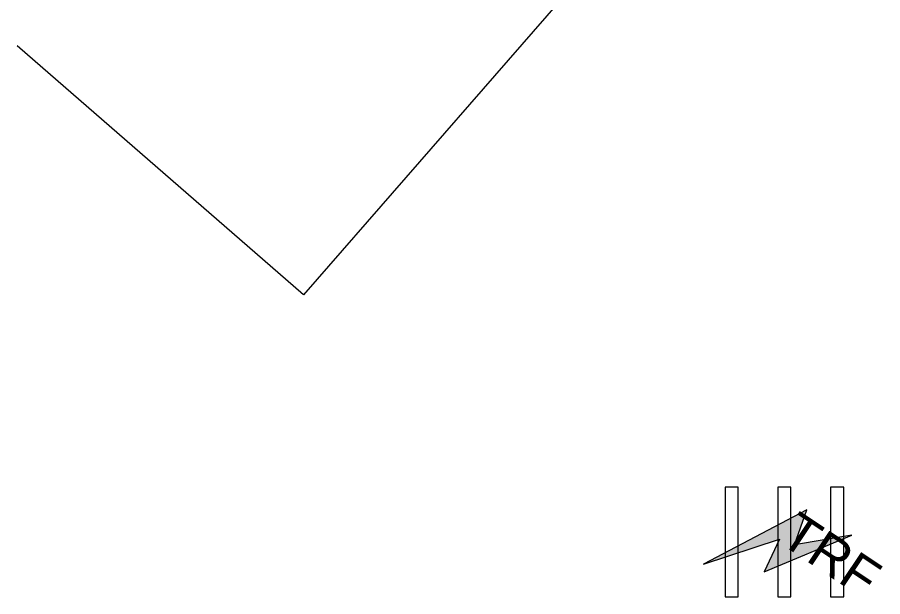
# Model space of a CAD drawing. Header units: metres. Extents: x 593168 to 611286, y 3401475 to 3412398.
# Drawn here: x 610463.71 to 610475.11, y 3401888.26 to 3401895.89 of the extents above; entities that cross this region are included whole.
import ezdxf

# ---------------------------------------------------------------- set-up
doc = ezdxf.new("R2010")
doc.units = ezdxf.units.M
doc.header["$MEASUREMENT"] = 0
for name, color, linetype, lineweight in [('Commercial Building Pucca', 251, 'Continuous', 0), ('Telephone_Pole', 251, 'Continuous', 0), ('Transformer', 251, 'Continuous', 0)]:
    doc.layers.add(name, color=color, linetype=linetype, lineweight=lineweight)
doc.styles.get("Standard").update_dxf_attribs({"font": 'arial_0.ttf'})

# ---------------------------------------------------------------- blocks, each defined once
blk = doc.blocks.new('TRF')
blk.add_hatch(color=256).paths.add_polyline_path([(0.22, -0.039), (0.383, 0.422), (-0.977, -0.291), (0.024, 0.037), (-0.177, -0.394), (0.975, 0.088)])
for p, q in [((-0.693, 0.722), (-0.693, -0.722)), ((-0.519, 0.722), (-0.693, 0.722)), ((-0.519, -0.722), (-0.519, 0.722)), ((0, 0.722), (0, -0.722)), ((0.174, 0.722), (0, 0.722)), ((0.174, -0.722), (0.174, 0.722)), ((0.697, 0.722), (0.697, -0.722)), ((0.871, 0.722), (0.697, 0.722)), ((0.871, -0.722), (0.871, 0.722)), ((-0.693, -0.722), (-0.519, -0.722)), ((0, -0.722), (0.174, -0.722)), ((0.697, -0.722), (0.871, -0.722))]:
    blk.add_line(p, q)
blk.add_lwpolyline([(0.22, -0.039), (0.383, 0.422), (-0.977, -0.291), (0.024, 0.037), (-0.177, -0.394), (0.975, 0.088)], close=True)

msp = doc.modelspace()

# ---------------------------------------------------------------- linework, layer by layer
at = {"layer": 'Commercial Building Pucca'}
msp.add_polyline3d([(610469.1072, 3401901.7047, 261.1423), (610472.8759, 3401898.4211, 261.1423), (610467.483, 3401892.2314, 261.1353), (610463.7143, 3401895.515, 261.1353)], dxfattribs=at)

# ---------------------------------------------------------------- block references
at = {"layer": 'Transformer', "xscale": 0.9997078270183116, "yscale": 0.9997078270183116, "zscale": 0.9997078270183116}
msp.add_blockref('TRF', (610473.7317, 3401888.9765, 260.9114), dxfattribs=at)

# ---------------------------------------------------------------- texts
at = {"layer": 'Telephone_Pole'}
msp.add_text('TRF', height=0.49985, rotation=326.25344, dxfattribs=at).set_placement((610473.7317, 3401888.9765, 260.9114))

doc.saveas('drawing.dxf')
